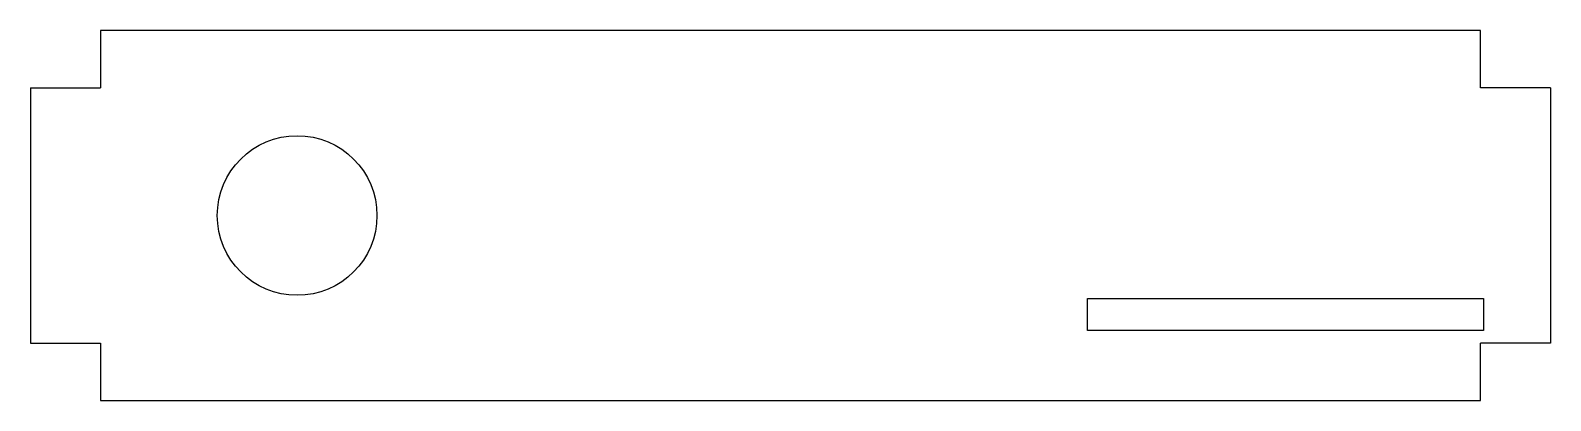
# Model space of a CAD drawing. Header units: millimetres. Extents: x -60 to 60, y -14 to 14.
import ezdxf

# ---------------------------------------------------------------- set-up
doc = ezdxf.new("R2010")
doc.units = ezdxf.units.MM

msp = doc.modelspace()

# ---------------------------------------------------------------- linework, layer by layer
at = {"color": 7, "linetype": 'Continuous', "lineweight": 25}
for p, q in [((54, 14.5), (-54, 14.5)), ((-54, 14.5), (-54, 10)), ((54, 10), (54, 14.5)), ((-59.5, 10), (-59.5, -10)), ((-59.5, 10), (-54, 10)), ((59.5, 10), (54, 10)), ((59.5, 10), (59.5, -10)), ((23.25, -6.5), (54.25, -6.5)), ((23.25, -9), (23.25, -6.5)), ((54.25, -6.5), (54.25, -9)), ((54.25, -9), (23.25, -9)), ((-59.5, -10), (-54, -10)), ((-54, -10), (-54, -14.5)), ((59.5, -10), (54, -10)), ((54, -14.5), (54, -10)), ((-54, -14.5), (54, -14.5))]:
    msp.add_line(p, q, dxfattribs=at)
msp.add_circle((-38.62, 0), 6.25, dxfattribs=at)

doc.saveas('drawing.dxf')
